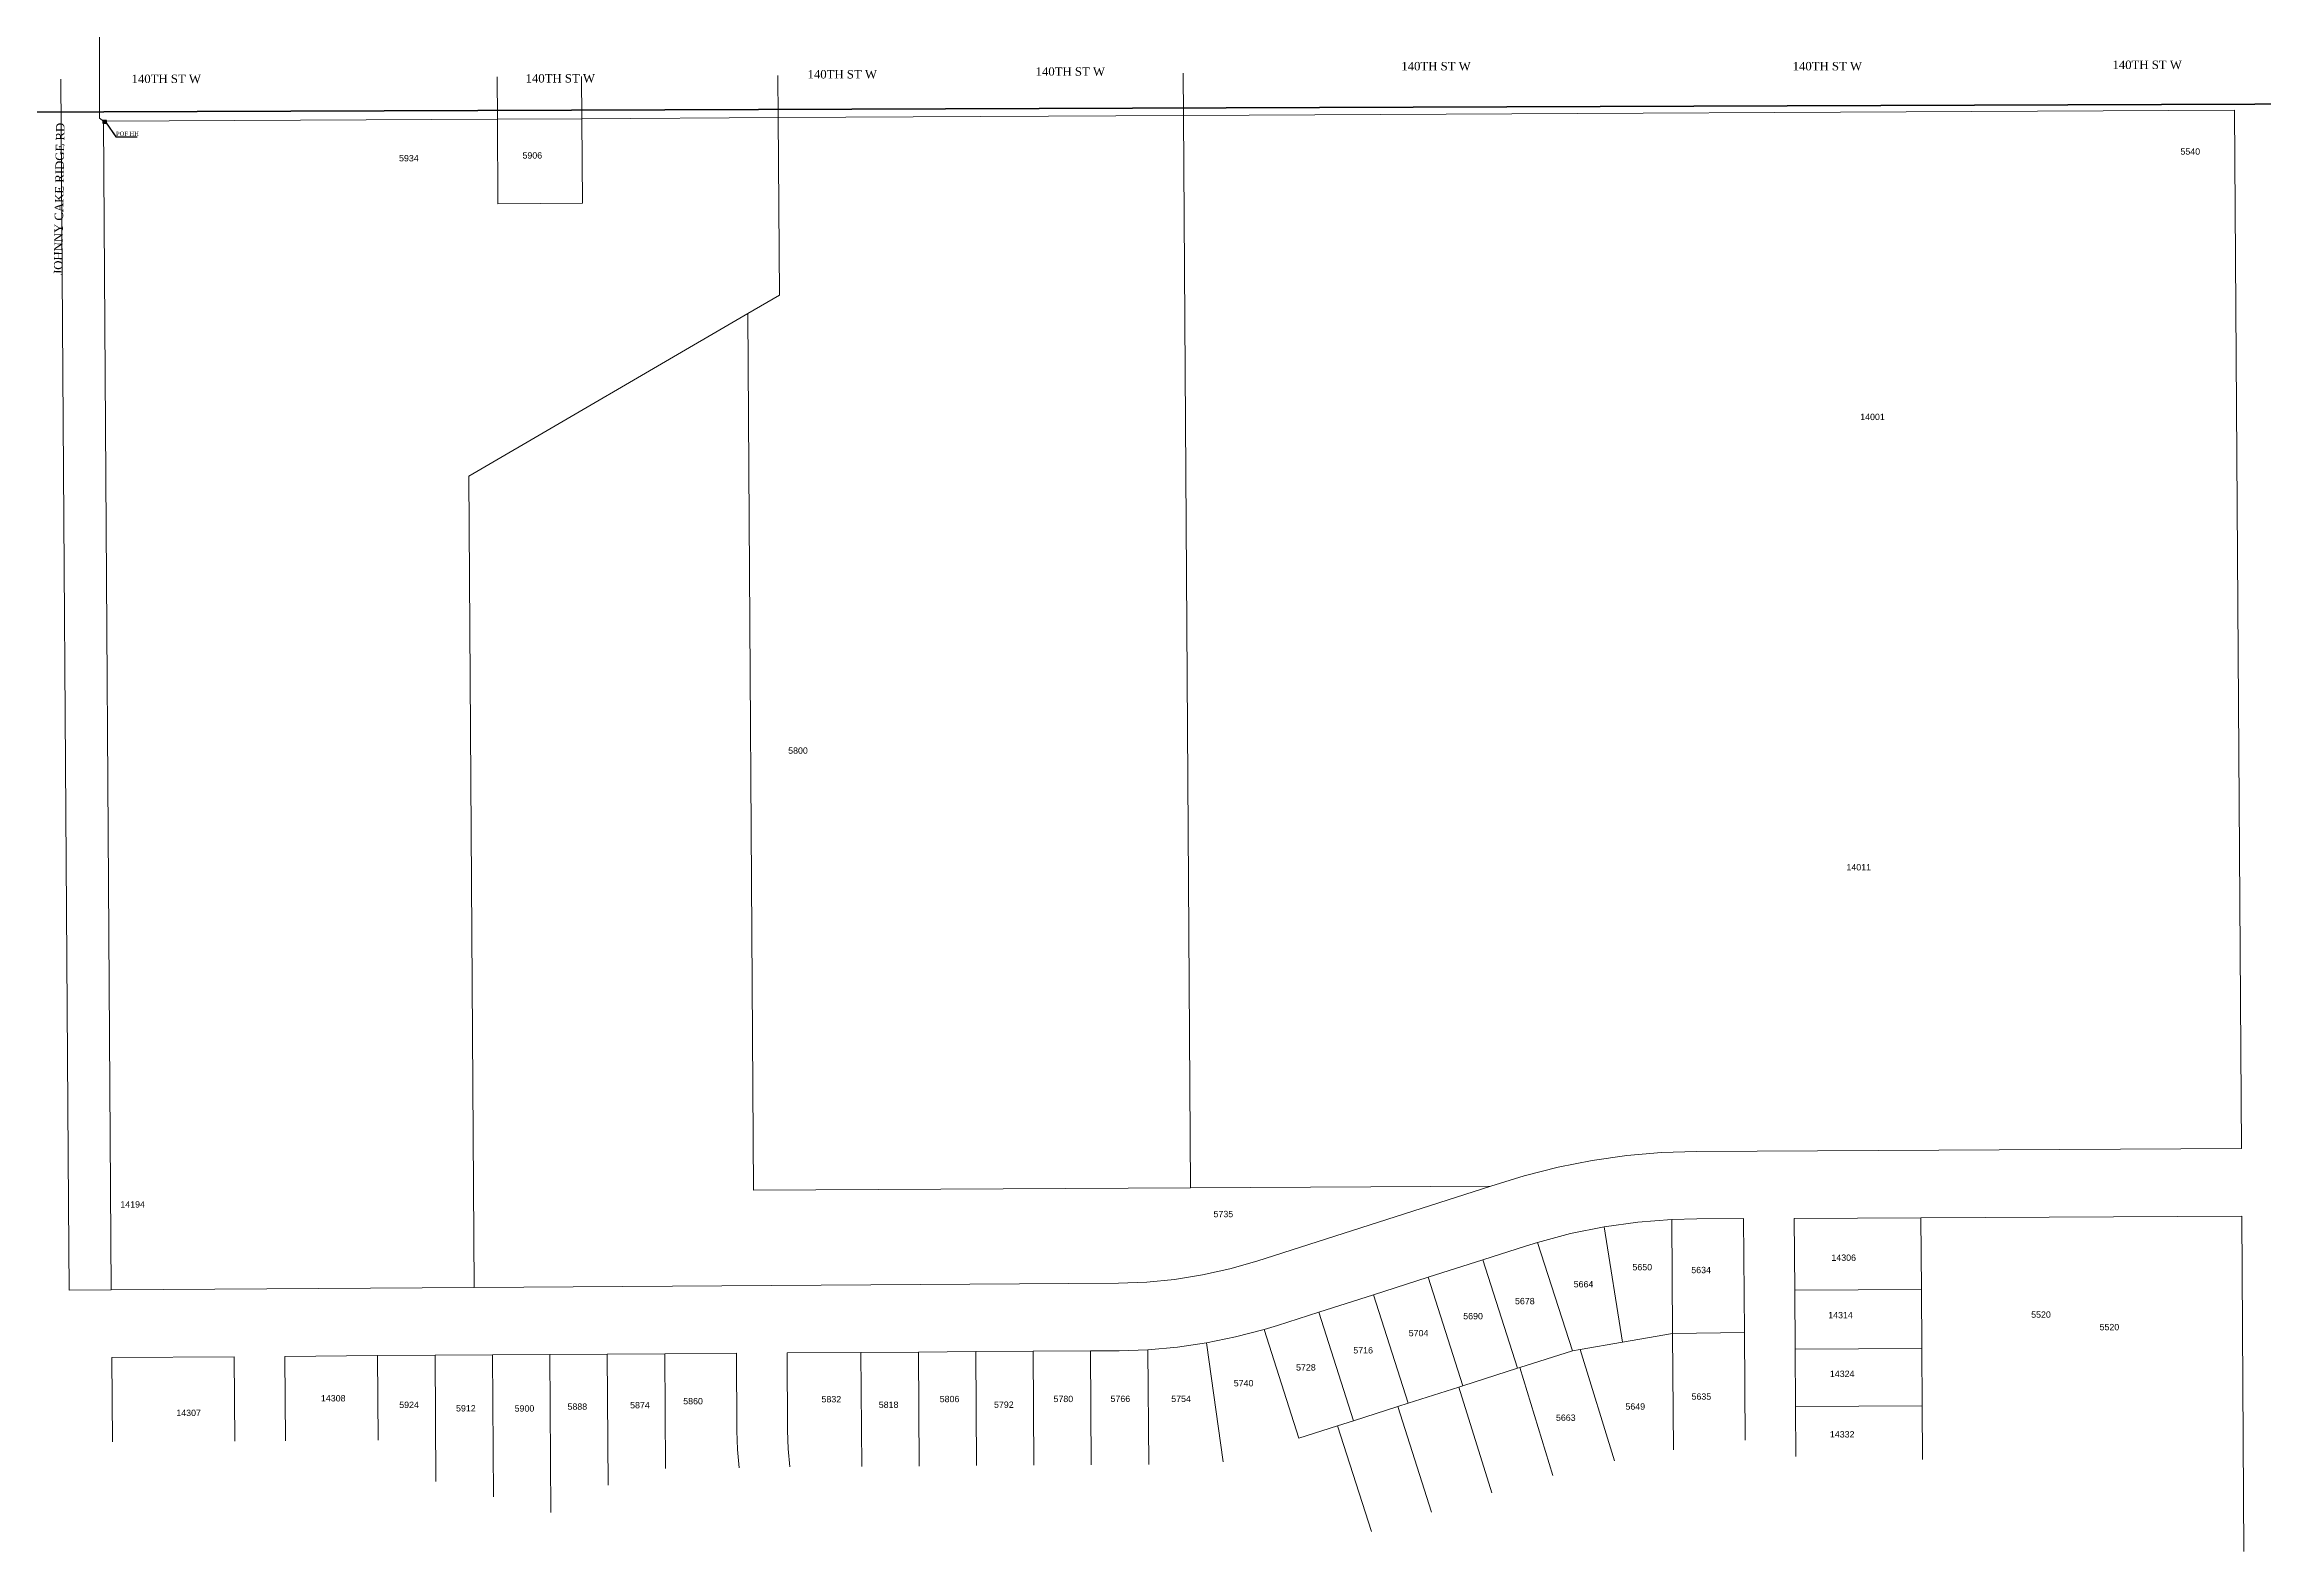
# Model space of a CAD drawing. Header units: feet. Extents: x 865220 to 2843873, y -2240498 to 972474.
# Drawn here: x 2835862 to 2838490, y 964050 to 965835 of the extents above; entities that cross this region are included whole.
import ezdxf
from ezdxf import colors
from ezdxf.entities.mleader import LeaderData, LeaderLine
from ezdxf.enums import TextEntityAlignment as Align
from ezdxf.lldxf.tags import DXFTag
from ezdxf.math import Vec2, Vec3

# ---------------------------------------------------------------- set-up
doc = ezdxf.new("R2010")
doc.units = ezdxf.units.FT
doc.header["$LTSCALE"] = 0.015
doc.header["$MEASUREMENT"] = 0
doc.layers.get('0').update_dxf_attribs({"lineweight": 5})
for name, color, linetype, lineweight in [('Dakota County Addresses', 7, 'Continuous', 5), ('Dakota County Parcels', 7, 'Continuous', 5), ('F1', 112, 'F1', 5), ('NOTES', 7, 'Continuous', 5), ('RUNNING LINE (UNDERGROUND)', 10, 'Continuous', 5), ('STREET NAME', 7, 'Continuous', 5), ('TELEPHONE STRUCT-EX', 30, 'Continuous', 5), ('TELEPHONE STRUCT-PROP', 6, 'Continuous', 5), ('WORK BOUNDARY', 110, 'Continuous', 40)]:
    doc.layers.add(name, color=color, linetype=linetype, lineweight=lineweight)
doc.styles.add('Dimensions 100', font='arial.ttf')
doc.styles.add('Line', font='txt.shx', dxfattribs={"height": 3})
doc.styles.get("Standard").update_dxf_attribs({"font": 'times.ttf'})
doc.styles.add('Utilities', font='arial.ttf', dxfattribs={"height": 2.5})
tags = doc.linetypes.add('F1', pattern='A,15,-5,["F1",Line,S=1.5,R=0,X=0,Y=-1.5],-12', length=32).pattern_tags.tags
tags[6] = DXFTag(74, 10)

# ---------------------------------------------------------------- blocks, each defined once
blk = doc.blocks.new('ACMAP_ANN_TEMPLATE_Dakota County Addresses')
at = {"layer": 'Dakota County Addresses', "style": 'Dimensions 100'}
blk.add_attdef('DakotaCountyAddress', text='', height=50, dxfattribs=at).set_placement((0, 0), align=Align.CENTER)
blk = doc.blocks.new('EX HH')
at = {"ltscale": 40, "true_color": 0xffffff}
h = blk.add_hatch(color=7, dxfattribs=at)
h.dxf.hatch_style = 1
h.paths.add_polyline_path([(-0.061, -0.031, 0.414214), (-0.046, -0.046), (0.046, -0.046, 0.414214), (0.061, -0.031), (0.061, 0.031, 0.414214), (0.046, 0.046), (-0.046, 0.046, 0.414214), (-0.061, 0.031)])
at = {"color": 30, "const_width": 0.005, "flags": 128}
blk.add_lwpolyline([(-0.061, 0.031), (-0.061, -0.031, 0.414214), (-0.046, -0.046), (0.046, -0.046, 0.414214), (0.061, -0.031), (0.061, 0.031, 0.414214), (0.046, 0.046), (-0.046, 0.046, 0.414214)], format="xyb", close=True, dxfattribs=at)
at = {"layer": 'RUNNING LINE (UNDERGROUND)', "color": 7, "lineweight": -3, "flags": 128}
blk.add_lwpolyline([(-0.054, 0.031), (-0.054, -0.031, 0.414214), (-0.046, -0.038), (0.046, -0.038, 0.414214), (0.054, -0.031), (0.054, 0.031, 0.414214), (0.046, 0.038), (-0.046, 0.038, 0.414214)], format="xyb", close=True, dxfattribs=at)
at = {"layer": 'TELEPHONE STRUCT-PROP', "color": 30, "style": 'Utilities'}
blk.add_text('HH', height=0.05, dxfattribs=at).set_placement((0, 0), align=Align.MIDDLE_CENTER)

msp = doc.modelspace()

# ---------------------------------------------------------------- linework, layer by layer
at = {"layer": 'Dakota County Parcels', "lineweight": 5}
for p, q in [((2837210.9, 965750.8), (2837210.5, 965800.8)), ((2835890.4, 964461.9), (2835881.4, 965793.8)), ((2836398.4, 965746.4), (2836398, 965796.5)), ((2836498.3, 965747), (2836498, 965797)), ((2836730.9, 965748.3), (2836730.6, 965798.3)), ((2835931.7, 965744.1), (2836398.4, 965746.4)), ((2836398.4, 965746.4), (2836498.3, 965747)), ((2836399, 965646.4), (2836398.4, 965746.4)), ((2836498.3, 965747), (2836730.9, 965748.3)), ((2836499, 965647.1), (2836498.3, 965747)), ((2836730.9, 965748.3), (2837210.9, 965750.8)), ((2836732.3, 965538.2), (2836730.9, 965748.3)), ((2837210.9, 965750.8), (2838455.7, 965757.3)), ((2837219.3, 964480.8), (2837210.9, 965750.8)), ((2838464, 964527.4), (2838455.7, 965757.3)), ((2835941, 964359.9), (2835931.7, 965744.1)), ((2836399, 965646.4), (2836499, 965647.1)), ((2836694.9, 965516.3), (2836732.3, 965538.2)), ((2836364.5, 965323.7), (2836694.9, 965516.3)), ((2836694.9, 965516.3), (2836701.7, 964478.1)), ((2836371, 964362.8), (2836364.5, 965323.7)), ((2837818.5, 964524), (2838464, 964527.4)), ((2835891.1, 964359.5), (2835890.4, 964461.9)), ((2836701.7, 964478.1), (2837219.3, 964480.8)), ((2837219.3, 964480.8), (2837575.2, 964482.7)), ((2837297.9, 964394), (2837575.2, 964482.7)), ((2837709.2, 964434.5), (2837731, 964298)), ((2837818.9, 964444), (2837789.5, 964443.2)), ((2837790.4, 964308.2), (2837789.5, 964443.2)), ((2837818.9, 964444), (2837874.5, 964444.3)), ((2837875.4, 964309.3), (2837874.5, 964444.3)), ((2837934.5, 964444.6), (2838084.4, 964445.4)), ((2837935, 964359.6), (2837934.5, 964444.6)), ((2838084.4, 964445.4), (2838464.4, 964447.4)), ((2838085, 964360.4), (2838084.4, 964445.4)), ((2838467, 964049.9), (2838464.4, 964447.4)), ((2837565.6, 964395.7), (2837616.1, 964411.8)), ((2837630.4, 964416.2), (2837616.1, 964411.8)), ((2837630.4, 964416.2), (2837671.6, 964287.8)), ((2837500.9, 964374.9), (2837565.6, 964395.7)), ((2837565.6, 964395.7), (2837606.8, 964267.1)), ((2835941, 964359.9), (2835891.1, 964359.5)), ((2835941, 964359.9), (2836371, 964362.8)), ((2836371, 964362.8), (2837134.1, 964367.9)), ((2837371.3, 964333.5), (2837436.1, 964354.2)), ((2837436.1, 964354.2), (2837500.9, 964374.9)), ((2837436.1, 964354.2), (2837477.2, 964225.7)), ((2837500.9, 964374.9), (2837542, 964246.4)), ((2837935, 964359.6), (2838085, 964360.4)), ((2837935.5, 964289.6), (2837935, 964359.6)), ((2838085.5, 964290.4), (2838085, 964360.4)), ((2837322.3, 964317.8), (2837371.3, 964333.5)), ((2837371.3, 964333.5), (2837412.5, 964204.9)), ((2837306.5, 964313), (2837322.3, 964317.8)), ((2837306.5, 964313), (2837347.7, 964184.2)), ((2837731, 964298), (2837790.4, 964308.2)), ((2837790.4, 964308.2), (2837875.4, 964309.3)), ((2837791.3, 964170.4), (2837790.4, 964308.2)), ((2837876.2, 964181.9), (2837875.4, 964309.3)), ((2835941.6, 964279.9), (2836086.6, 964280.8)), ((2835942.3, 964179.9), (2835941.6, 964279.9)), ((2836087.2, 964180.9), (2836086.6, 964280.8)), ((2836146.6, 964281.2), (2836256.5, 964282)), ((2836147.2, 964181.3), (2836146.6, 964281.2)), ((2836256.5, 964282), (2836324.5, 964282.4)), ((2836257.2, 964182), (2836256.5, 964282)), ((2836324.5, 964282.4), (2836392.5, 964282.9)), ((2836325.5, 964133.1), (2836324.5, 964282.4)), ((2836392.5, 964282.9), (2836460.5, 964283.4)), ((2836393.7, 964114.7), (2836392.5, 964282.9)), ((2836460.5, 964283.4), (2836528.5, 964283.8)), ((2836461.8, 964096.4), (2836460.5, 964283.4)), ((2836528.5, 964283.8), (2836596.5, 964284.3)), ((2836529.6, 964128.8), (2836528.5, 964283.8)), ((2836596.5, 964284.3), (2836681.5, 964284.8)), ((2836597.4, 964148.4), (2836596.5, 964284.3)), ((2836682.1, 964193), (2836681.5, 964284.8)), ((2836741.5, 964285.3), (2836829, 964285.8)), ((2836742.1, 964193.4), (2836741.5, 964285.3)), ((2836829, 964285.8), (2836897, 964286.3)), ((2836829.9, 964150.9), (2836829, 964285.8)), ((2836897, 964286.3), (2836964.9, 964286.8)), ((2836897.9, 964151.3), (2836897, 964286.3)), ((2836964.9, 964286.8), (2837032.9, 964287.2)), ((2836965.9, 964151.8), (2836964.9, 964286.8)), ((2837032.9, 964287.2), (2837100.9, 964287.7)), ((2837033.9, 964152.2), (2837032.9, 964287.2)), ((2837100.9, 964287.7), (2837134.7, 964287.9)), ((2837101.8, 964152.7), (2837100.9, 964287.7)), ((2837134.7, 964287.9), (2837168.9, 964289.1)), ((2837169.8, 964153.1), (2837168.9, 964289.1)), ((2837238.4, 964297.2), (2837258, 964156.3)), ((2837609.2, 964267.9), (2837671.6, 964287.8)), ((2837671.6, 964287.8), (2837680.9, 964289.4)), ((2837680.9, 964289.4), (2837731, 964298)), ((2837680.9, 964289.4), (2837721.4, 964157.3)), ((2837935.5, 964289.6), (2838085.5, 964290.4)), ((2837936, 964221.6), (2837935.5, 964289.6)), ((2838085.9, 964222.4), (2838085.5, 964290.4)), ((2837542, 964246.4), (2837606.8, 964267.1)), ((2837606.8, 964267.1), (2837609.2, 964267.9)), ((2837609.2, 964267.9), (2837648.4, 964140.1)), ((2837412.5, 964204.9), (2837464.9, 964221.7)), ((2837464.9, 964221.7), (2837477.2, 964225.7)), ((2837464.9, 964221.7), (2837504.9, 964096.6)), ((2837477.2, 964225.7), (2837537.1, 964244.8)), ((2837537.1, 964244.8), (2837542, 964246.4)), ((2837537.1, 964244.8), (2837576.3, 964119.4)), ((2837936, 964221.6), (2838085.9, 964222.4)), ((2837936.3, 964162.7), (2837936, 964221.6)), ((2838086.4, 964159), (2838085.9, 964222.4)), ((2837347.7, 964184.2), (2837393.5, 964198.9)), ((2837393.5, 964198.9), (2837412.5, 964204.9)), ((2837393.5, 964198.9), (2837433.5, 964073.7))]:
    msp.add_line(p, q, dxfattribs=at)
for points in [[(2837818.5, 964524), (2837777.2, 964522.6), (2837736, 964519), (2837695.2, 964513.2), (2837654.6, 964505.2), (2837614.6, 964495), (2837575.2, 964482.7)], [(2837709.2, 964434.5), (2837669.5, 964426.5), (2837630.4, 964416.2)], [(2837789.5, 964443.2), (2837749.2, 964440), (2837709.2, 964434.5)], [(2837134.1, 964367.9), (2837167.4, 964369.1), (2837200.5, 964372.4), (2837233.4, 964377.6), (2837265.9, 964384.8), (2837297.9, 964394)], [(2837238.4, 964297.2), (2837272.7, 964304.2), (2837306.5, 964313)], [(2837168.9, 964289.1), (2837203.8, 964292.2), (2837238.4, 964297.2)], [(2836682.1, 964193), (2836682.8, 964170.9), (2836684.6, 964149)], [(2836742.1, 964193.4), (2836742.9, 964171.8), (2836744.9, 964150.3)]]:
    msp.add_lwpolyline(points, dxfattribs=at)
at = {"layer": 'WORK BOUNDARY', "ltscale": 50, "flags": 128}
msp.add_lwpolyline([(2835821.1, 965754.9), (2838590.8, 965764.5), (2838540.7, 967567.4), (2838686.6, 968165.9), (2838544, 968252.2), (2838539.3, 969179.3), (2839357.9, 968944.5), (2839658.8, 969551.7), (2838852.5, 969561.3), (2838405.2, 970043.2), (2837860.9, 969889.4), (2837271.6, 969893.1), (2836764.9, 969833.1), (2836701.1, 969750.6), (2836123.1, 969754.3), (2835849.1, 969814.4), (2835856.6, 968748.8), (2835792.4, 968470.2), (2835728.6, 968203.8), (2835736.1, 968083.7), (2835480.8, 967776), (2835548.4, 967539.7), (2835694.8, 967520.9), (2835833.7, 967524.7)], close=True, dxfattribs=at)

# ---------------------------------------------------------------- block references
at = {"layer": 'Dakota County Addresses', "lineweight": 5, "xscale": 0.15, "yscale": 0.15, "zscale": 0.15}
for p, values in [((2836293.5, 965696.5), {'DakotaCountyAddress': '5934'}), ((2836439.7, 965699.8), {'DakotaCountyAddress': '5906'}), ((2838403.5, 965704.5), {'DakotaCountyAddress': '5540'}), ((2838027.1, 965390.1), {'DakotaCountyAddress': '14001'}), ((2836754.4, 964994.9), {'DakotaCountyAddress': '5800'}), ((2838010.8, 964856.7), {'DakotaCountyAddress': '14011'}), ((2835966.3, 964457.4), {'DakotaCountyAddress': '14194'}), ((2837258.2, 964446), {'DakotaCountyAddress': '5735'}), ((2837754.4, 964383.1), {'DakotaCountyAddress': '5650'}), ((2837824.1, 964379.7), {'DakotaCountyAddress': '5634'}), ((2837993, 964394.3), {'DakotaCountyAddress': '14306'}), ((2837684.8, 964362.9), {'DakotaCountyAddress': '5664'}), ((2837554, 964325.1), {'DakotaCountyAddress': '5690'}), ((2837615.3, 964342.9), {'DakotaCountyAddress': '5678'}), ((2837989.2, 964326.3), {'DakotaCountyAddress': '14314'}), ((2838226.7, 964326.9), {'DakotaCountyAddress': '5520'}), ((2838226.7, 964326.9), {'DakotaCountyAddress': '5520'}), ((2838226.7, 964326.9), {'DakotaCountyAddress': '5520'}), ((2838226.7, 964326.9), {'DakotaCountyAddress': '5520'}), ((2838226.7, 964326.9), {'DakotaCountyAddress': '5520'}), ((2838226.7, 964326.9), {'DakotaCountyAddress': '5520'}), ((2838226.7, 964326.9), {'DakotaCountyAddress': '5520'}), ((2838226.7, 964326.9), {'DakotaCountyAddress': '5520'}), ((2838226.7, 964326.9), {'DakotaCountyAddress': '5520'}), ((2838226.7, 964326.9), {'DakotaCountyAddress': '5520'}), ((2838226.7, 964326.9), {'DakotaCountyAddress': '5520'}), ((2838226.7, 964326.9), {'DakotaCountyAddress': '5520'}), ((2838226.7, 964326.9), {'DakotaCountyAddress': '5520'}), ((2838226.7, 964326.9), {'DakotaCountyAddress': '5520'}), ((2838226.7, 964326.9), {'DakotaCountyAddress': '5520'}), ((2838226.7, 964326.9), {'DakotaCountyAddress': '5520'}), ((2838226.7, 964326.9), {'DakotaCountyAddress': '5520'}), ((2838226.7, 964326.9), {'DakotaCountyAddress': '5520'}), ((2838226.7, 964326.9), {'DakotaCountyAddress': '5520'}), ((2838226.7, 964326.9), {'DakotaCountyAddress': '5520'}), ((2838226.7, 964326.9), {'DakotaCountyAddress': '5520'}), ((2838226.7, 964326.9), {'DakotaCountyAddress': '5520'}), ((2838226.7, 964326.9), {'DakotaCountyAddress': '5520'}), ((2838226.7, 964326.9), {'DakotaCountyAddress': '5520'}), ((2838226.7, 964326.9), {'DakotaCountyAddress': '5520'}), ((2838226.7, 964326.9), {'DakotaCountyAddress': '5520'}), ((2838226.7, 964326.9), {'DakotaCountyAddress': '5520'}), ((2838226.7, 964326.9), {'DakotaCountyAddress': '5520'}), ((2838226.7, 964326.9), {'DakotaCountyAddress': '5520'}), ((2838226.7, 964326.9), {'DakotaCountyAddress': '5520'}), ((2838226.7, 964326.9), {'DakotaCountyAddress': '5520'}), ((2838226.7, 964326.9), {'DakotaCountyAddress': '5520'}), ((2838226.7, 964326.9), {'DakotaCountyAddress': '5520'}), ((2837489.4, 964305), {'DakotaCountyAddress': '5704'}), ((2838307.7, 964312.1), {'DakotaCountyAddress': '5520'}), ((2837423.8, 964284.6), {'DakotaCountyAddress': '5716'}), ((2837282.2, 964245.6), {'DakotaCountyAddress': '5740'}), ((2837356, 964264.4), {'DakotaCountyAddress': '5728'}), ((2837991.2, 964256.8), {'DakotaCountyAddress': '14324'}), ((2836203.9, 964227.8), {'DakotaCountyAddress': '14308'}), ((2836293.7, 964220), {'DakotaCountyAddress': '5924'}), ((2836361, 964215.9), {'DakotaCountyAddress': '5912'}), ((2836430.4, 964215.7), {'DakotaCountyAddress': '5900'}), ((2836493, 964217.9), {'DakotaCountyAddress': '5888'}), ((2836567.2, 964219.6), {'DakotaCountyAddress': '5874'}), ((2836630.1, 964224.4), {'DakotaCountyAddress': '5860'}), ((2836793.9, 964226.7), {'DakotaCountyAddress': '5832'}), ((2836861.7, 964220.1), {'DakotaCountyAddress': '5818'}), ((2836933.9, 964226.9), {'DakotaCountyAddress': '5806'}), ((2836998.2, 964220.2), {'DakotaCountyAddress': '5792'}), ((2837068.7, 964227), {'DakotaCountyAddress': '5780'}), ((2837136.2, 964227.2), {'DakotaCountyAddress': '5766'}), ((2837208.1, 964227.1), {'DakotaCountyAddress': '5754'}), ((2837746.1, 964218), {'DakotaCountyAddress': '5649'}), ((2837824.4, 964229.8), {'DakotaCountyAddress': '5635'}), ((2836032.6, 964210.5), {'DakotaCountyAddress': '14307'}), ((2837663.8, 964204.8), {'DakotaCountyAddress': '5663'}), ((2837991.2, 964185.1), {'DakotaCountyAddress': '14332'})]:
    msp.add_blockref('ACMAP_ANN_TEMPLATE_Dakota County Addresses', p, dxfattribs=at).add_auto_attribs(values)

# ---------------------------------------------------------------- texts
at = {"layer": 'STREET NAME', "lineweight": 5, "ltscale": 40, "char_height": 10, "attachment_point": 1}
for insert in [(2835965, 965799.3), (2836431.7, 965799.9), (2836765.7, 965804.7), (2837035.8, 965807.9), (2837469, 965814.3), (2837932.5, 965814.3), (2838311.3, 965815.9)]:
    msp.add_mtext('140TH ST W', dxfattribs=dict(at, insert=insert))
at = {"layer": 'STREET NAME', "lineweight": 5, "ltscale": 40, "insert": (2835872.9, 965562.3), "char_height": 10, "attachment_point": 1, "rotation": 89.1372}
msp.add_mtext('JOHNNY CAKE RIDGE RD', dxfattribs=at)

# ---------------------------------------------------------------- next in the draw order: leaders
at = {"layer": 'NOTES', "color": 32, "lineweight": 5, "ltscale": 1.5}
ml = msp.add_multileader_mtext('Standard', dxfattribs=at)
ml.set_content('POF HH', color=32)
ml.set_leader_properties()
ml.build(insert=Vec2(0, 0))
ml.multileader.update_dxf_attribs({"text_left_attachment_type": 6, "text_right_attachment_type": 6, "dogleg_length": 0.36, "arrow_head_size": 0.18})
ctx = ml.context
ctx.base_point, ctx.char_height, ctx.arrow_head_size, ctx.landing_gap_size, ctx.plane_origin = Vec3(2835946.6, 965725.7), 5, 0.18, 0.09, Vec3(2835761.1, 965754.8)
ctx.left_attachment, ctx.right_attachment = 6, 6
notes = []
notes.append((ctx, [(0, (1, 1, 0), (2835946.2, 965725.7), (1, 0), 0.36, [(0, [(2835934.7, 965742.3)], 0, [])])]))
ctx.mtext.insert, ctx.mtext.flow_direction = Vec3(2835946.7, 965731.7), 5
ctx.mtext.has_bg_fill, ctx.mtext.bg_color, ctx.mtext.bg_scale_factor, ctx.mtext.bg_transparency, ctx.mtext.use_window_bg_color = 1, -1027028792, 1.5, 0, 1
for ctx, leaders in notes:
    for number, flags, end, landing, length, lines in leaders:
        leader = LeaderData()
        leader.index, (leader.has_last_leader_line, leader.has_dogleg_vector, leader.attachment_direction) = number, flags
        leader.last_leader_point, leader.dogleg_vector, leader.dogleg_length = Vec3(end), Vec3(landing), length
        for number, points, colour, breaks in lines:
            line = LeaderLine()
            line.index, line.vertices, line.color, line.breaks = number, Vec3.list(points), colors.encode_raw_color(colour), breaks
            leader.lines.append(line)
        ctx.leaders.append(leader)

# ---------------------------------------------------------------- next in the draw order: linework, layer by layer
at = {"layer": 'F1', "lineweight": 5, "ltscale": 100, "flags": 128}
msp.add_lwpolyline([(2835950, 966517.8), (2835934.9, 966513.2), (2835934.5, 966377.9), (2835934.9, 966321.1), (2835947.4, 966320.7), (2835927.2, 965869.9), (2835927, 965747.8), (2835931.7, 965744.1)], dxfattribs=at)

# ---------------------------------------------------------------- next in the draw order: block references
at = {"layer": 'TELEPHONE STRUCT-EX', "lineweight": 5, "xscale": 40, "yscale": 40, "zscale": 40}
msp.add_blockref('EX HH', (2835933.1, 965743.4), dxfattribs=at)

doc.saveas('drawing.dxf')
